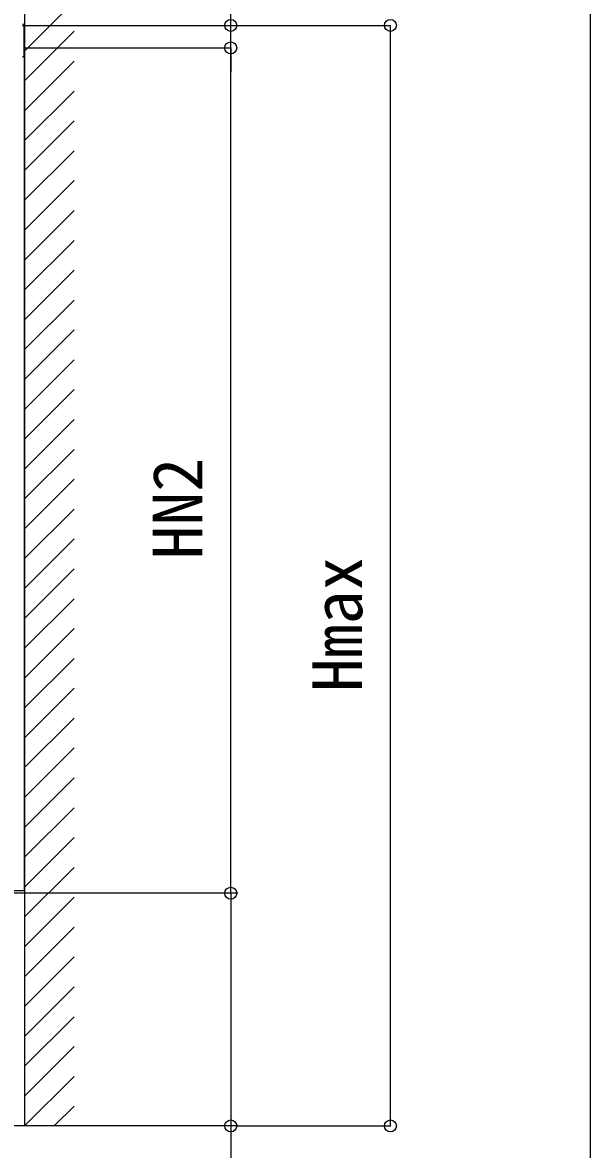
# Model space of a CAD drawing. Units: millimetres, scale not verified. Extents: x -10500 to 10500, y -15600 to 15524.
# Drawn here: x 8793 to 10500, y 8969 to 12358 of the extents above; entities that cross this region are included whole.
import ezdxf
from ezdxf.enums import TextEntityAlignment as Align

# ---------------------------------------------------------------- set-up
doc = ezdxf.new("R2010")
doc.units = ezdxf.units.MM
doc.header["$LTSCALE"] = 80
for name, color, linetype in [('0-4_YKK_A1', 4, 'Continuous'), ('0-5_YKK_D', 6, 'Continuous'), ('0-6_YKK_ZWAK', 7, 'Continuous')]:
    doc.layers.add(name, color=color, linetype=linetype)
doc.styles.add('ＭＳ ゴシック', font='')
doc.styles.get('ＭＳ ゴシック').set_extended_font_data('MS Gothic')

msp = doc.modelspace()

# ---------------------------------------------------------------- linework, layer by layer
at = {"layer": '0-4_YKK_A1'}
for p, q in [((8798.5, 12454.95), (8798.5, 9039.5)), ((8798.5, 12272.4), (8947.5, 12421.4)), ((8792.5, 12352.84), (8797.5, 12353.72)), ((8797.5, 12353.35), (8797.5, 12353.72)), ((8798.5, 12182.6), (8947.5, 12331.6)), ((8798.5, 9747.5), (8798.5, 12281.89)), ((8798.5, 12092.8), (8947.5, 12241.8)), ((8798.5, 12003), (8947.5, 12152)), ((8798.5, 11913.19), (8947.5, 12062.19)), ((8798.5, 11823.39), (8947.5, 11972.39)), ((8798.5, 11733.59), (8947.5, 11882.59)), ((8798.5, 11643.79), (8947.5, 11792.79)), ((8798.5, 11553.98), (8947.5, 11702.98)), ((8798.5, 11464.18), (8947.5, 11613.18)), ((8798.5, 11374.38), (8947.5, 11523.38)), ((8798.5, 11284.58), (8947.5, 11433.58)), ((8798.5, 11194.77), (8947.5, 11343.77)), ((8798.5, 11104.97), (8947.5, 11253.97)), ((8798.5, 11015.17), (8947.5, 11164.17)), ((8798.5, 10925.37), (8947.5, 11074.37)), ((8798.5, 10835.56), (8947.5, 10984.56)), ((8798.5, 10745.76), (8947.5, 10894.76)), ((8798.5, 10655.96), (8947.5, 10804.96)), ((8798.5, 10566.16), (8947.5, 10715.16)), ((8798.5, 10476.35), (8947.5, 10625.35)), ((8798.5, 10386.55), (8947.5, 10535.55)), ((8798.5, 10296.75), (8947.5, 10445.75)), ((8798.5, 10206.95), (8947.5, 10355.95)), ((8798.5, 10117.14), (8947.5, 10266.14)), ((8798.5, 10027.34), (8947.5, 10176.34)), ((8798.5, 9937.54), (8947.5, 10086.54)), ((8798.5, 9847.74), (8947.5, 9996.74)), ((8798.5, 9757.93), (8947.5, 9906.93)), ((8798.5, 9668.13), (8947.5, 9817.13)), ((9439.5, 9739.5), (-9832.65, 9739.5)), ((8764, 9747.5), (8798.5, 9747.5)), ((8798.5, 9578.33), (8947.5, 9727.33)), ((8798.5, 9488.53), (8947.5, 9637.53)), ((8798.5, 9398.72), (8947.5, 9547.72)), ((8798.5, 9308.92), (8947.5, 9457.92)), ((8798.5, 9219.12), (8947.5, 9368.12)), ((8798.5, 9129.31), (8947.5, 9278.31)), ((8798.5, 9039.51), (8947.5, 9188.51)), ((8888.29, 9039.5), (8947.5, 9098.71)), ((9439.5, 9039.5), (-9832.65, 9039.5))]:
    msp.add_line(p, q, dxfattribs=at)
for points in [[(8797.5, 12255.95), (8797.5, 12353.35), (8792.5, 12352.47)], [(8792.5, 12255.07), (8797.5, 12255.95), (8797.5, 12255.91), (8792.5, 12255.03), (8792.5, 12255.04)]]:
    msp.add_lwpolyline(points, dxfattribs=at)
at = {"layer": '0-5_YKK_D'}
for p, q in [((9418.5, 12349.39), (9418.5, 13047.46)), ((8793.12, 12349.39), (9419.5, 12349.39)), ((8793.12, 12349.39), (9899.5, 12349.39)), ((9418.5, 12281.89), (9418.5, 12349.39)), ((9898.5, 9039.5), (9898.5, 12349.39)), ((8799.2, 12281.89), (9419.5, 12281.89)), ((8799.2, 12281.89), (9419.5, 12281.89)), ((9418.5, 9739.5), (9418.5, 12281.89)), ((9418.5, 12281.89), (9418.5, 12209.89)), ((9437.5, 9039.5), (9899.5, 9039.5))]:
    msp.add_line(p, q, dxfattribs=at)
msp.add_lwpolyline([(9418.5, 9739.5), (9418.5, 9039.5), (9418.5, 7245.07)], dxfattribs=at)
for centre in [(9418.5, 12349.39), (9898.5, 12349.39), (9418.5, 12281.89), (9418.5, 12281.89), (9418.5, 9739.5), (9418.5, 9739.5), (9418.5, 9039.5), (9898.5, 9039.5)]:
    msp.add_circle(centre, 18, dxfattribs=at)
at = {"layer": '0-6_YKK_ZWAK'}
msp.add_lwpolyline([(-10500, -15600.5), (10500, -15600.5), (10500, 14999.5)], dxfattribs=at)

# ---------------------------------------------------------------- texts
at = {"layer": '0-5_YKK_D', "style": 'ＭＳ ゴシック'}
for s, p in [('HN2', (9378.5, 10743.53)), ('Hmax', (9858.5, 10344.4))]:
    msp.add_text(s, height=149.6, rotation=90, dxfattribs=at).set_placement(p, align=Align.BOTTOM_LEFT)

doc.saveas('drawing.dxf')
